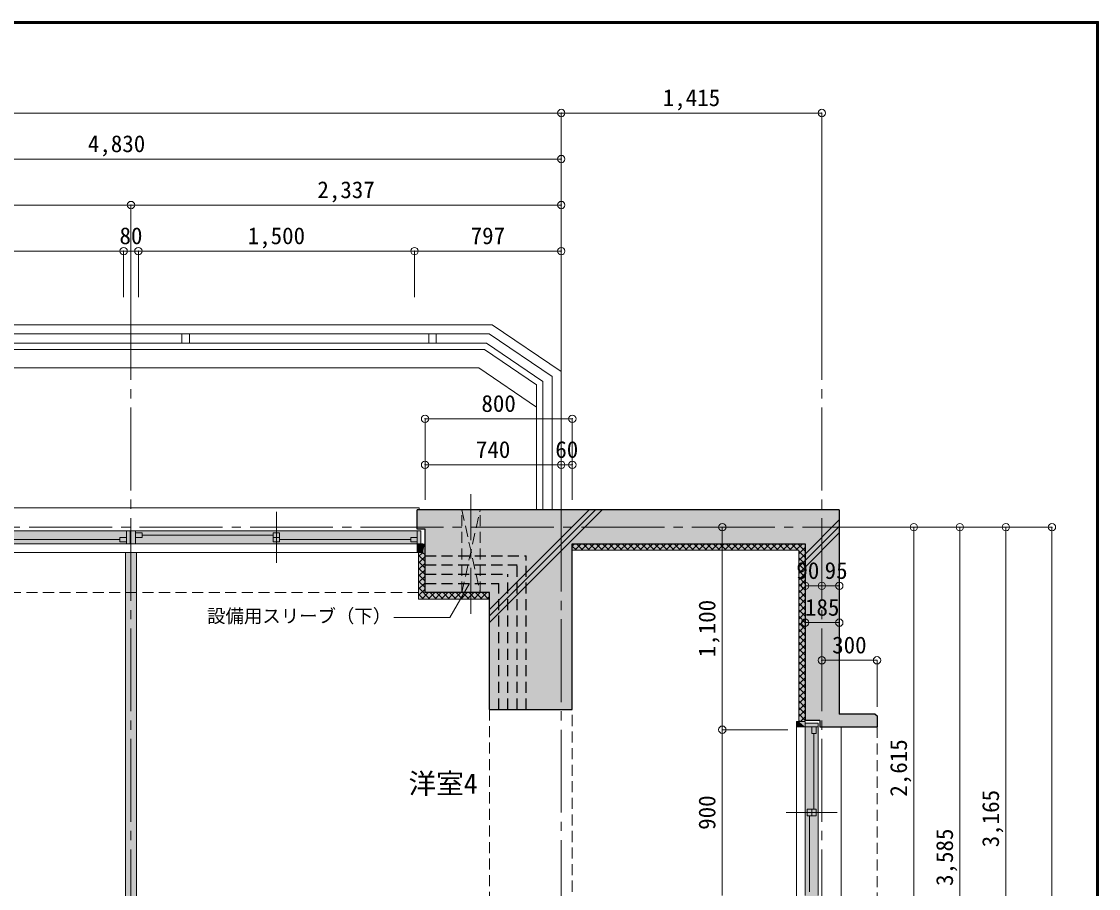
# Model space of a CAD drawing. Units: millimetres at full size, sheet at 1:50. Extents: x -9674 to 9699, y -6794 to 6791.
# Drawn here: x 3850 to 9699, y 2082 to 6791 of the extents above; entities that cross this region are included whole.
import ezdxf
from ezdxf.enums import TextEntityAlignment as Align

# ---------------------------------------------------------------- set-up
doc = ezdxf.new("R2010")
doc.units = ezdxf.units.MM
doc.header["$LTSCALE"] = 50
doc.header["$PDMODE"] = 32
doc.header["$PDSIZE"] = 40
for name, pattern in [('CHAIN1', [8, 5, -1, 1, -1]), ('CHAIN2', [12, 9, -1, 1, -1]), ('DASHED1', [1.8, 1.2, -0.6])]:
    doc.linetypes.add(name, pattern=pattern)
for name, color, linetype, lineweight in [('0-0_図面枠', 7, 'Continuous', 9), ('1-0_芯', 7, 'CHAIN2', 9), ('1-1_躯体', 2, 'Continuous', 25), ('1-2_間仕切', 3, 'Continuous', 18), ('1-3_建具', 3, 'Continuous', 18), ('1-6_ﾊﾞﾙｺﾆｰ・階段', 7, 'Continuous', 9), ('1-7_その他', 7, 'DASHED1', 9), ('1-8_ハッチ', 4, 'Continuous', 9), ('1-A_文字', 7, 'Continuous', 9), ('1-B_寸法', 7, 'Continuous', 9), ('1-C_梁', 7, 'DASHED1', 9)]:
    doc.layers.add(name, color=color, linetype=linetype, lineweight=lineweight)
for name, color, linetype in [('4-0', 1, 'Continuous'), ('4-1', 2, 'Continuous'), ('4-2', 4, 'Continuous'), ('4-F', 4, 'Continuous')]:
    doc.layers.add(name, color=color, linetype=linetype)
doc.styles.add('ＭＳ ゴシック', font='')
doc.styles.get('ＭＳ ゴシック').set_extended_font_data('MS Gothic')

msp = doc.modelspace()

# ---------------------------------------------------------------- linework, layer by layer
at = {"layer": '0-0_図面枠'}
for p, q in [((9697.16, 6789.66), (-9672.16, 6789.66)), ((9695.4, 6787.9), (-9670.4, 6787.9)), ((-9668.64, 6786.14), (9693.64, 6786.14)), ((9693.64, 6786.14), (9693.64, -6788.64)), ((9695.4, -6790.4), (9695.4, 6787.9)), ((9697.16, -6792.16), (9697.16, 6789.66)), ((9691.87, 6784.38), (-9666.87, 6784.38)), ((9690.11, 6782.61), (-9665.11, 6782.61)), ((9688.35, 6780.85), (-9663.35, 6780.85)), ((9688.35, -6783.35), (9688.35, 6780.85)), ((9690.11, -6785.11), (9690.11, 6782.61)), ((9691.87, -6786.88), (9691.87, 6784.38))]:
    msp.add_line(p, q, dxfattribs=at)
msp.add_lwpolyline([(9698.92, -6793.93), (9698.92, 6791.43), (-9673.92, 6791.43)], dxfattribs=at)
at = {"layer": '1-0_芯'}
for p, q in [((4444.25, 5294.53), (4444.25, 459.53)), ((6781.25, -4105.47), (6781.25, 5294.53)), ((8196.25, 5294.53), (8196.25, 879.53)), ((-8708.75, 4044.53), (8446.25, 4044.53))]:
    msp.add_line(p, q, dxfattribs=at)
at = {"layer": '1-1_躯体'}
for p, q in [((5999.25, 4034.53), (5999.25, 4139.53)), ((8291.25, 4139.53), (5999.25, 4139.53)), ((8291.25, 4139.53), (8291.25, 3029.53)), ((6041.25, 4034.53), (5999.25, 4034.53)), ((6041.25, 3689.53), (6041.25, 4034.53)), ((8106.25, 3954.53), (8106.25, 2994.53)), ((6391.25, 3689.53), (6041.25, 3689.53)), ((6391.25, 3054.53), (6391.25, 3689.53)), ((8186.25, 2994.53), (8106.25, 2994.53)), ((8186.25, 2994.53), (8186.25, 2959.53)), ((8486.25, 3029.53), (8291.25, 3029.53)), ((8486.25, 3029.53), (8496.25, 3019.53)), ((8496.25, 3019.53), (8496.25, 2959.53)), ((8186.25, 2959.53), (8496.25, 2959.53))]:
    msp.add_line(p, q, dxfattribs=at)
at = {"layer": '1-1_躯体', "linetype": 'DASHED1'}
for p, q in [((6041.25, 3889.53), (6591.25, 3889.53)), ((6591.25, 3054.53), (6591.25, 3889.53)), ((6041.25, 3839.53), (6541.25, 3839.53)), ((6541.25, 3054.53), (6541.25, 3839.53)), ((6041.25, 3789.53), (6491.25, 3789.53)), ((6491.25, 3054.53), (6491.25, 3789.53)), ((6041.25, 3739.53), (6441.25, 3739.53)), ((6441.25, 3054.53), (6441.25, 3739.53))]:
    msp.add_line(p, q, dxfattribs=at)
at = {"layer": '1-1_躯体'}
msp.add_lwpolyline([(6391.25, 3054.53), (6841.25, 3054.53), (6841.25, 3954.53), (8106.25, 3954.53)], dxfattribs=at)
at = {"layer": '1-2_間仕切'}
for p, q in [((4414.25, 3907.53), (4414.25, 490.53)), ((4474.25, 3907.53), (4474.25, 1523.53))]:
    msp.add_line(p, q, dxfattribs=at)
at = {"layer": '1-3_建具', "color": 7, "lineweight": 9}
for p, q in [((2879.25, 4149.53), (6009.25, 4149.53)), ((5234.25, 4128.01), (5234.25, 3851.05)), ((6009.25, 4139.53), (6009.25, 4149.53)), ((4404.25, 4024.53), (2904.25, 4024.53)), ((4404.25, 4024.53), (4484.25, 4024.53)), ((4419.25, 4024.53), (4419.25, 3954.53)), ((4439.25, 3954.53), (4439.25, 4024.53)), ((4469.25, 4024.53), (4469.25, 3954.53)), ((5984.25, 4024.53), (4484.25, 4024.53)), ((6019.25, 4024.53), (5984.25, 4024.53)), ((5999.25, 3954.53), (5999.25, 4024.53)), ((6019.25, 4024.53), (6019.25, 3954.53)), ((4404.25, 3954.53), (2904.25, 3954.53)), ((4484.25, 3954.53), (4404.25, 3954.53)), ((5984.25, 3954.53), (4484.25, 3954.53)), ((5984.25, 3954.53), (5999.25, 3954.53)), ((2889.25, 3907.53), (5999.25, 3907.53)), ((8059.25, 2959.53), (8059.25, 2029.53)), ((8176.25, 2979.53), (8106.25, 2979.53)), ((8106.25, 2959.53), (8176.25, 2959.53)), ((8106.25, 2944.53), (8106.25, 2959.53)), ((8106.25, 2044.53), (8106.25, 2944.53)), ((8176.25, 2979.53), (8176.25, 2944.53)), ((8176.25, 2044.53), (8176.25, 2944.53)), ((8301.25, 2959.53), (8301.25, 2019.53)), ((8279.73, 2494.53), (8002.77, 2494.53))]:
    msp.add_line(p, q, dxfattribs=at)
at = {"layer": '1-3_建具'}
for p, q in [((4384.25, 3977.53), (3671.75, 3977.53)), ((4384.25, 3989.53), (4419.25, 3989.53)), ((4384.25, 3965.53), (4384.25, 3989.53)), ((4504.25, 3989.53), (4469.25, 3989.53)), ((5216.75, 4001.53), (4504.25, 4001.53)), ((5216.75, 3965.53), (5216.75, 4013.53)), ((5251.75, 4013.53), (5216.75, 4013.53)), ((5251.75, 3989.53), (5216.75, 3989.53)), ((5251.75, 3965.53), (5251.75, 4013.53)), ((5964.25, 3977.53), (5251.75, 3977.53)), ((5964.25, 3989.53), (5999.25, 3989.53)), ((5964.25, 3965.53), (5964.25, 3989.53)), ((4384.25, 3965.53), (4419.25, 3965.53)), ((5251.75, 3965.53), (5216.75, 3965.53)), ((5964.25, 3965.53), (5999.25, 3965.53)), ((6029.25, 3954.53), (5999.25, 3954.53)), ((5999.25, 3907.53), (5999.25, 3954.53)), ((6029.25, 3907.53), (6029.25, 3954.53)), ((6029.25, 3907.53), (5999.25, 3907.53)), ((6029.25, 3907.53), (6029.25, 3908.56)), ((8059.25, 2989.53), (8060.28, 2989.53)), ((8059.25, 2989.53), (8059.25, 2959.53)), ((8059.25, 2989.53), (8106.25, 2989.53)), ((8106.25, 2989.53), (8106.25, 2959.53)), ((8059.25, 2959.53), (8106.25, 2959.53)), ((8165.25, 2924.53), (8165.25, 2959.53)), ((8153.25, 2512.03), (8153.25, 2924.53)), ((8117.25, 2477.03), (8117.25, 2512.03)), ((8117.25, 2512.03), (8165.25, 2512.03)), ((8117.25, 2477.03), (8165.25, 2477.03)), ((8129.25, 2477.03), (8129.25, 2064.53)), ((8141.25, 2477.03), (8141.25, 2512.03)), ((8165.25, 2477.03), (8165.25, 2512.03))]:
    msp.add_line(p, q, dxfattribs=at)
at = {"layer": '1-3_建具', "color": 7, "linetype": 'DASHED1', "lineweight": 9}
msp.add_line((8496.25, 2959.53), (8496.25, 1944.53), dxfattribs=at)
at = {"layer": '1-3_建具'}
for points in [[(4504.25, 3989.53), (4504.25, 4013.53), (4469.25, 4013.53)], [(8165.25, 2924.53), (8141.25, 2924.53), (8141.25, 2959.53)]]:
    msp.add_lwpolyline(points, dxfattribs=at)
at = {"layer": '1-6_ﾊﾞﾙｺﾆｰ・階段'}
for p, q in [((4721.25, 5044.53), (4721.25, 5094.53)), ((4761.25, 5044.53), (4761.25, 5094.53)), ((6061.25, 5044.53), (6061.25, 5094.53)), ((6101.25, 5044.53), (6101.25, 5094.53)), ((6389.89, 5094.53), (6731.25, 4863.02)), ((6374.54, 5044.53), (6681.25, 4836.52)), ((6731.25, 4139.53), (6731.25, 4863.02)), ((6646.25, 4139.53), (6646.25, 4817.96)), ((6681.25, 4139.53), (6681.25, 4836.52))]:
    msp.add_line(p, q, dxfattribs=at)
for points in [[(2666.61, 4839.53), (3042.61, 5094.53), (6389.89, 5094.53)], [(3027.25, 5144.53), (6405.25, 5144.53), (6781.25, 4889.53), (6781.25, 4139.53)], [(2681.96, 4789.53), (3057.96, 5044.53), (6374.54, 5044.53)], [(2692.71, 4754.53), (3068.71, 5009.53), (6363.79, 5009.53), (6646.25, 4817.96)], [(2351.25, 4654.53), (2723.42, 4654.53), (3099.42, 4909.53), (6333.08, 4909.53), (6646.25, 4697.14)]]:
    msp.add_lwpolyline(points, dxfattribs=at)
at = {"layer": '1-7_その他', "linetype": 'CHAIN1'}
msp.add_line((6290.86, 3574.53), (6290.86, 4239.53), dxfattribs=at)
at = {"layer": '1-7_その他'}
for p, q in [((6240.86, 3689.53), (6240.86, 4139.53)), ((6240.86, 3689.53), (6340.86, 4139.53)), ((6240.86, 4139.53), (6340.86, 3689.53)), ((6340.86, 3689.53), (6340.86, 4139.53))]:
    msp.add_line(p, q, dxfattribs=at)
at = {"layer": '1-8_ハッチ'}
for p, q in [((6391.25, 3527.47), (7003.31, 4139.53)), ((6391.25, 3562.82), (6967.95, 4139.53)), ((6391.25, 3598.18), (6932.6, 4139.53)), ((8106.25, 3898.96), (8291.25, 4083.96)), ((8106.25, 3863.61), (8291.25, 4048.61)), ((8106.25, 3828.25), (8291.25, 4013.25)), ((6841.25, 3942.11), (6853.66, 3954.53)), ((6841.25, 3942.13), (6863.85, 3919.53)), ((6841.25, 3919.53), (8071.25, 3919.53)), ((6854.02, 3919.53), (6889.02, 3954.53)), ((6864.21, 3954.53), (6899.21, 3919.53)), ((6889.38, 3919.53), (6924.38, 3954.53)), ((6899.56, 3954.53), (6934.56, 3919.53)), ((6924.73, 3919.53), (6959.73, 3954.53)), ((6934.92, 3954.53), (6969.92, 3919.53)), ((6960.09, 3919.53), (6995.09, 3954.53)), ((6970.27, 3954.53), (7005.27, 3919.53)), ((6995.44, 3919.53), (7030.44, 3954.53)), ((7005.63, 3954.53), (7040.63, 3919.53)), ((7030.8, 3919.53), (7065.8, 3954.53)), ((7040.98, 3954.53), (7075.98, 3919.53)), ((7066.15, 3919.53), (7101.15, 3954.53)), ((7076.34, 3954.53), (7111.34, 3919.53)), ((7101.51, 3919.53), (7136.51, 3954.53)), ((7111.69, 3954.53), (7146.69, 3919.53)), ((7136.86, 3919.53), (7171.86, 3954.53)), ((7147.05, 3954.53), (7182.05, 3919.53)), ((7172.22, 3919.53), (7207.22, 3954.53)), ((7182.4, 3954.53), (7217.4, 3919.53)), ((7207.57, 3919.53), (7242.57, 3954.53)), ((7217.76, 3954.53), (7252.76, 3919.53)), ((7242.93, 3919.53), (7277.93, 3954.53)), ((7253.12, 3954.53), (7288.12, 3919.53)), ((7278.28, 3919.53), (7313.28, 3954.53)), ((7288.47, 3954.53), (7323.47, 3919.53)), ((7313.64, 3919.53), (7348.64, 3954.53)), ((7323.83, 3954.53), (7358.83, 3919.53)), ((7348.99, 3919.53), (7383.99, 3954.53)), ((7359.18, 3954.53), (7394.18, 3919.53)), ((7384.35, 3919.53), (7419.35, 3954.53)), ((7394.54, 3954.53), (7429.54, 3919.53)), ((7419.71, 3919.53), (7454.71, 3954.53)), ((7429.89, 3954.53), (7464.89, 3919.53)), ((7455.06, 3919.53), (7490.06, 3954.53)), ((7465.25, 3954.53), (7500.25, 3919.53)), ((7490.42, 3919.53), (7525.42, 3954.53)), ((7500.6, 3954.53), (7535.6, 3919.53)), ((7525.77, 3919.53), (7560.77, 3954.53)), ((7535.96, 3954.53), (7570.96, 3919.53)), ((7561.13, 3919.53), (7596.13, 3954.53)), ((7571.31, 3954.53), (7606.31, 3919.53)), ((7596.48, 3919.53), (7631.48, 3954.53)), ((7606.67, 3954.53), (7641.67, 3919.53)), ((7631.84, 3919.53), (7666.84, 3954.53)), ((7642.02, 3954.53), (7677.02, 3919.53)), ((7667.19, 3919.53), (7702.19, 3954.53)), ((7677.38, 3954.53), (7712.38, 3919.53)), ((7702.55, 3919.53), (7737.55, 3954.53)), ((7712.73, 3954.53), (7747.73, 3919.53)), ((7737.9, 3919.53), (7772.9, 3954.53)), ((7748.09, 3954.53), (7783.09, 3919.53)), ((7773.26, 3919.53), (7808.26, 3954.53)), ((7783.45, 3954.53), (7818.45, 3919.53)), ((7808.61, 3919.53), (7843.61, 3954.53)), ((7818.8, 3954.53), (7853.8, 3919.53)), ((7843.97, 3919.53), (7878.97, 3954.53)), ((7854.16, 3954.53), (7889.16, 3919.53)), ((7879.33, 3919.53), (7914.33, 3954.53)), ((7889.51, 3954.53), (7924.51, 3919.53)), ((7914.68, 3919.53), (7949.68, 3954.53)), ((7924.87, 3954.53), (7959.87, 3919.53)), ((7950.04, 3919.53), (7985.04, 3954.53)), ((7960.22, 3954.53), (7995.22, 3919.53)), ((7985.39, 3919.53), (8020.39, 3954.53)), ((7995.58, 3954.53), (8030.58, 3919.53)), ((8020.75, 3919.53), (8055.75, 3954.53)), ((8030.93, 3954.53), (8065.93, 3919.53)), ((8056.1, 3919.53), (8091.1, 3954.53)), ((8066.29, 3954.53), (8106.25, 3914.57)), ((8071.25, 3899.32), (8106.25, 3934.32)), ((8071.25, 3919.53), (8071.25, 2989.53)), ((8101.64, 3954.53), (8106.25, 3949.92)), ((6006.25, 3884.93), (6028.85, 3907.53)), ((6006.25, 3893.25), (6041.25, 3858.25)), ((6006.25, 3849.57), (6041.25, 3884.57)), ((6027.32, 3907.53), (6041.25, 3893.6)), ((8071.25, 3914.21), (8106.25, 3879.21)), ((8071.25, 3863.96), (8106.25, 3898.96)), ((8071.25, 3878.85), (8106.25, 3843.85)), ((8071.25, 3828.61), (8106.25, 3863.61)), ((6006.25, 3857.89), (6041.25, 3822.89)), ((6006.25, 3814.22), (6041.25, 3849.22)), ((6006.25, 3822.53), (6041.25, 3787.53)), ((6006.25, 3778.86), (6041.25, 3813.86)), ((8071.25, 3843.5), (8106.25, 3808.5)), ((8071.25, 3793.25), (8106.25, 3828.25)), ((8071.25, 3808.14), (8106.25, 3773.14)), ((6006.25, 3787.18), (6041.25, 3752.18)), ((6006.25, 3743.51), (6041.25, 3778.51)), ((6006.25, 3751.82), (6041.25, 3716.82)), ((8071.25, 3757.9), (8106.25, 3792.9)), ((8071.25, 3772.79), (8106.25, 3737.79)), ((8071.25, 3722.54), (8106.25, 3757.54)), ((6006.25, 3708.15), (6041.25, 3743.15)), ((6006.25, 3716.47), (6068.19, 3654.53)), ((6006.25, 3672.8), (6041.25, 3707.8)), ((6023.33, 3654.53), (6058.33, 3689.53)), ((6058.69, 3654.53), (6093.69, 3689.53)), ((6068.55, 3689.53), (6103.55, 3654.53)), ((6094.05, 3654.53), (6129.05, 3689.53)), ((6103.9, 3689.53), (6138.9, 3654.53)), ((6129.4, 3654.53), (6164.4, 3689.53)), ((6139.26, 3689.53), (6174.26, 3654.53)), ((6164.76, 3654.53), (6199.76, 3689.53)), ((6174.61, 3689.53), (6209.61, 3654.53)), ((6200.11, 3654.53), (6235.11, 3689.53)), ((6209.97, 3689.53), (6244.97, 3654.53)), ((6235.47, 3654.53), (6270.47, 3689.53)), ((6245.32, 3689.53), (6280.32, 3654.53)), ((6270.82, 3654.53), (6305.82, 3689.53)), ((6280.68, 3689.53), (6315.68, 3654.53)), ((6306.18, 3654.53), (6341.18, 3689.53)), ((6316.03, 3689.53), (6351.03, 3654.53)), ((6341.53, 3654.53), (6376.53, 3689.53)), ((6351.39, 3689.53), (6386.39, 3654.53)), ((6386.74, 3689.53), (6391.25, 3685.02)), ((8071.25, 3737.43), (8106.25, 3702.43)), ((8071.25, 3687.19), (8106.25, 3722.19)), ((8071.25, 3702.08), (8106.25, 3667.08)), ((8071.25, 3651.83), (8106.25, 3686.83)), ((6006.25, 3681.11), (6032.84, 3654.53)), ((6376.89, 3654.53), (6391.25, 3668.89)), ((8071.25, 3666.72), (8106.25, 3631.72)), ((8071.25, 3616.48), (8106.25, 3651.48)), ((8071.25, 3631.37), (8106.25, 3596.37)), ((8071.25, 3581.12), (8106.25, 3616.12)), ((8071.25, 3596.01), (8106.25, 3561.01)), ((8071.25, 3545.77), (8106.25, 3580.77)), ((8071.25, 3560.66), (8106.25, 3525.66)), ((8071.25, 3510.41), (8106.25, 3545.41)), ((8071.25, 3525.3), (8106.25, 3490.3)), ((8071.25, 3475.06), (8106.25, 3510.06)), ((8071.25, 3489.95), (8106.25, 3454.95)), ((8071.25, 3439.7), (8106.25, 3474.7)), ((8071.25, 3454.59), (8106.25, 3419.59)), ((8071.25, 3404.35), (8106.25, 3439.35)), ((8071.25, 3419.24), (8106.25, 3384.24)), ((8071.25, 3368.99), (8106.25, 3403.99)), ((8071.25, 3383.88), (8106.25, 3348.88)), ((8071.25, 3333.63), (8106.25, 3368.63)), ((8071.25, 3348.52), (8106.25, 3313.52)), ((8071.25, 3298.28), (8106.25, 3333.28)), ((8071.25, 3313.17), (8106.25, 3278.17)), ((8071.25, 3262.92), (8106.25, 3297.92)), ((8071.25, 3277.81), (8106.25, 3242.81)), ((8071.25, 3227.57), (8106.25, 3262.57)), ((8071.25, 3242.46), (8106.25, 3207.46)), ((8071.25, 3192.21), (8106.25, 3227.21)), ((8071.25, 3207.1), (8106.25, 3172.1)), ((8071.25, 3156.86), (8106.25, 3191.86)), ((8071.25, 3171.75), (8106.25, 3136.75)), ((8071.25, 3121.5), (8106.25, 3156.5)), ((8071.25, 3136.39), (8106.25, 3101.39)), ((8071.25, 3086.15), (8106.25, 3121.15)), ((8071.25, 3101.04), (8106.25, 3066.04)), ((8071.25, 3050.79), (8106.25, 3085.79)), ((8071.25, 3065.68), (8106.25, 3030.68)), ((8071.25, 3015.44), (8106.25, 3050.44)), ((8071.25, 3030.33), (8106.25, 2995.33)), ((8071.25, 2994.97), (8076.69, 2989.53)), ((8080.7, 2989.53), (8106.25, 3015.08))]:
    msp.add_line(p, q, dxfattribs=at)
msp.add_lwpolyline([(6391.25, 3654.53), (6006.25, 3654.53), (6006.25, 3907.53)], dxfattribs=at)
at = {"layer": '1-A_文字'}
for p, q in [((6283.07, 3737.9), (6176.77, 3553.79)), ((6176.77, 3553.79), (5871.86, 3553.79))]:
    msp.add_line(p, q, dxfattribs=at)
at = {"layer": '1-B_寸法'}
for p, q in [((-6718.75, 6294.53), (6781.25, 6294.53)), ((6781.25, 6294.53), (6781.25, 5294.53)), ((6781.25, 6294.53), (8196.25, 6294.53)), ((8196.25, 6294.53), (8196.25, 5294.53)), ((1951.25, 6044.53), (6781.25, 6044.53)), ((1951.25, 5794.53), (4444.25, 5794.53)), ((4444.25, 5794.53), (4444.25, 5294.53)), ((4444.25, 5794.53), (6781.25, 5794.53)), ((2904.25, 5544.53), (4404.25, 5544.53)), ((4404.25, 5544.53), (4404.25, 5294.53)), ((4404.25, 5544.53), (4484.25, 5544.53)), ((4484.25, 5544.53), (4484.25, 5294.53)), ((4484.25, 5544.53), (5984.25, 5544.53)), ((5984.25, 5544.53), (5984.25, 5294.53)), ((5984.25, 5544.53), (6781.25, 5544.53)), ((6041.25, 4633.43), (6841.25, 4633.43)), ((6041.25, 4633.43), (6041.25, 4192.74)), ((6841.25, 4633.43), (6841.25, 4192.74)), ((6041.25, 4383.43), (6781.25, 4383.43)), ((6781.25, 4383.43), (6841.25, 4383.43)), ((7655.84, 4044.53), (7655.84, 2944.53)), ((8446.25, 4044.53), (9446.25, 4044.53)), ((8696.25, 1429.53), (8696.25, 4044.53)), ((8946.25, 459.53), (8946.25, 4044.53)), ((9196.25, 4044.53), (9196.25, 879.53)), ((9446.25, -545.47), (9446.25, 4044.53)), ((8106.25, 3726.16), (8196.25, 3726.16)), ((8196.25, 3726.16), (8291.25, 3726.16)), ((8106.25, 3526.16), (8291.25, 3526.16)), ((8496.25, 3321.54), (8196.25, 3321.54)), ((8496.25, 3069.13), (8496.25, 3321.54)), ((7655.84, 2944.53), (8011.84, 2944.53)), ((7655.84, 2944.53), (7655.84, 2044.53))]:
    msp.add_line(p, q, dxfattribs=at)
at = {"layer": '1-B_寸法', "color": 3}
for p in [(6781.25, 6294.53), (8196.25, 6294.53), (6781.25, 6044.53), (4444.25, 5794.53), (6781.25, 5794.53), (4404.25, 5544.53), (4484.25, 5544.53), (5984.25, 5544.53), (6781.25, 5544.53), (6041.25, 4633.43), (6841.25, 4633.43), (6041.25, 4383.43), (6781.25, 4383.43), (6841.25, 4383.43), (7655.84, 4044.53), (8696.25, 4044.53), (8946.25, 4044.53), (9196.25, 4044.53), (9446.25, 4044.53), (8106.25, 3726.16), (8196.25, 3726.16), (8291.25, 3726.16), (8106.25, 3526.16), (8291.25, 3526.16), (8196.25, 3321.54), (8496.25, 3321.54), (7655.84, 2944.53)]:
    msp.add_point(p, dxfattribs=at)
at = {"layer": '1-C_梁'}
for p, q in [((6006.25, 3689.53), (2726.25, 3689.53)), ((6391.25, 3054.53), (6391.25, 1523.53)), ((6841.25, 1524.53), (6841.25, 3054.53))]:
    msp.add_line(p, q, dxfattribs=at)
at = {"layer": '4-0'}
for points in [[(5999.25, 4139.53), (5999.25, 4034.53), (6041.25, 4034.53)], [(8291.25, 4139.53), (5999.25, 4139.53), (6041.25, 4034.53)], [(8291.25, 4139.53), (6041.25, 4034.53), (8106.25, 3954.53)], [(8106.25, 2994.53), (8186.25, 2994.53), (8291.25, 4139.53)], [(8291.25, 4139.53), (8106.25, 3954.53), (8106.25, 2994.53)], [(8186.25, 2959.53), (8291.25, 3029.53), (8291.25, 4139.53)], [(8186.25, 2994.53), (8186.25, 2959.53), (8291.25, 4139.53)], [(6041.25, 4034.53), (6041.25, 3689.53), (6391.25, 3689.53)], [(6041.25, 4034.53), (6391.25, 3689.53), (6841.25, 3954.53)], [(6041.25, 4034.53), (6841.25, 3954.53), (8106.25, 3954.53)], [(6391.25, 3054.53), (6841.25, 3054.53), (6841.25, 3954.53)], [(6391.25, 3689.53), (6391.25, 3054.53), (6841.25, 3954.53)], [(8186.25, 2959.53), (8496.25, 3019.53), (8486.25, 3029.53)], [(8186.25, 2959.53), (8486.25, 3029.53), (8291.25, 3029.53)], [(8186.25, 2959.53), (8496.25, 2959.53), (8496.25, 3019.53)]]:
    msp.add_solid(points, dxfattribs=at)
at = {"layer": '4-1'}
for points in [[(2869.25, 4024.53), (2869.25, 3954.53), (6019.25, 4024.53), (6019.25, 3954.53)], [(8106.25, 2979.53), (8176.25, 2979.53), (8106.25, 2009.53), (8176.25, 2009.53)]]:
    msp.add_solid(points, dxfattribs=at)
at = {"layer": '4-2'}
for points in [[(4474.25, 3907.53), (4414.25, 3907.53), (4414.25, 490.53)], [(4474.25, 3907.53), (4414.25, 490.53), (4474.25, 1463.53)]]:
    msp.add_solid(points, dxfattribs=at)
at = {"layer": '4-F'}
for points in [[(6029.25, 3907.53), (6041.09, 3954.77), (5999.25, 3954.53)], [(6029.25, 3907.53), (5999.25, 3954.53), (5999.25, 3907.53)], [(6029.25, 3907.53), (6041.25, 3689.53), (6041.09, 3954.77)], [(6841.25, 3954.53), (6841.25, 3919.53), (8106.25, 3954.53), (8071.25, 3919.53)], [(8106.25, 3954.53), (8071.25, 3919.53), (8071.25, 2989.53)], [(8106.25, 2959.53), (8106.25, 3954.53), (8071.25, 2989.53)], [(6006.25, 3654.53), (6041.25, 3689.53), (6006.25, 3907.53), (6029.25, 3907.53)], [(6391.25, 3654.53), (6391.25, 3689.53), (6006.25, 3654.53), (6041.25, 3689.53)], [(8060.28, 2989.53), (8059.25, 2959.53), (8106.25, 2959.53)], [(8060.28, 2989.53), (8059.25, 2989.53), (8059.25, 2959.53)], [(8106.25, 2959.53), (8071.25, 2989.53), (8060.28, 2989.53)]]:
    msp.add_solid(points, dxfattribs=at)

# ---------------------------------------------------------------- texts
at = {"layer": '1-A_文字', "style": 'ＭＳ ゴシック'}
for s, height, p in [('設備用スリーブ（下）', 73.31, (4857.75, 3503.72)), ('洋室4', 110, (5951.83, 2564.17))]:
    msp.add_text(s, height=height, dxfattribs=at).set_placement(p, align=Align.BOTTOM_LEFT)
at = {"layer": '1-B_寸法', "style": 'ＭＳ ゴシック'}
for s, p in [('1,415', (7332.5, 6304.53)), ('4,830', (4210, 6054.53)), ('2,337', (5456.5, 5804.53)), ('80', (4381.75, 5554.53)), ('1,500', (5078, 5554.53)), ('797', (6289, 5554.53)), ('800', (6347.5, 4643.43)), ('740', (6317.5, 4393.43)), ('60', (6748.75, 4393.43)), ('90', (8058.12, 3736.16)), ('95', (8211.74, 3736.16)), ('185', (8105, 3536.16)), ('300', (8252.5, 3331.54))]:
    msp.add_text(s, height=91.64, dxfattribs=at).set_placement(p, align=Align.BOTTOM_LEFT)
for s, p in [('1,100', (7645.84, 3338.28)), ('2,615', (8686.25, 2580.78)), ('900', (7645.84, 2400.78)), ('3,165', (9186.25, 2305.78)), ('3,585', (8936.25, 2095.78))]:
    msp.add_text(s, height=91.64, rotation=90, dxfattribs=at).set_placement(p, align=Align.BOTTOM_LEFT)

doc.saveas('drawing.dxf')
